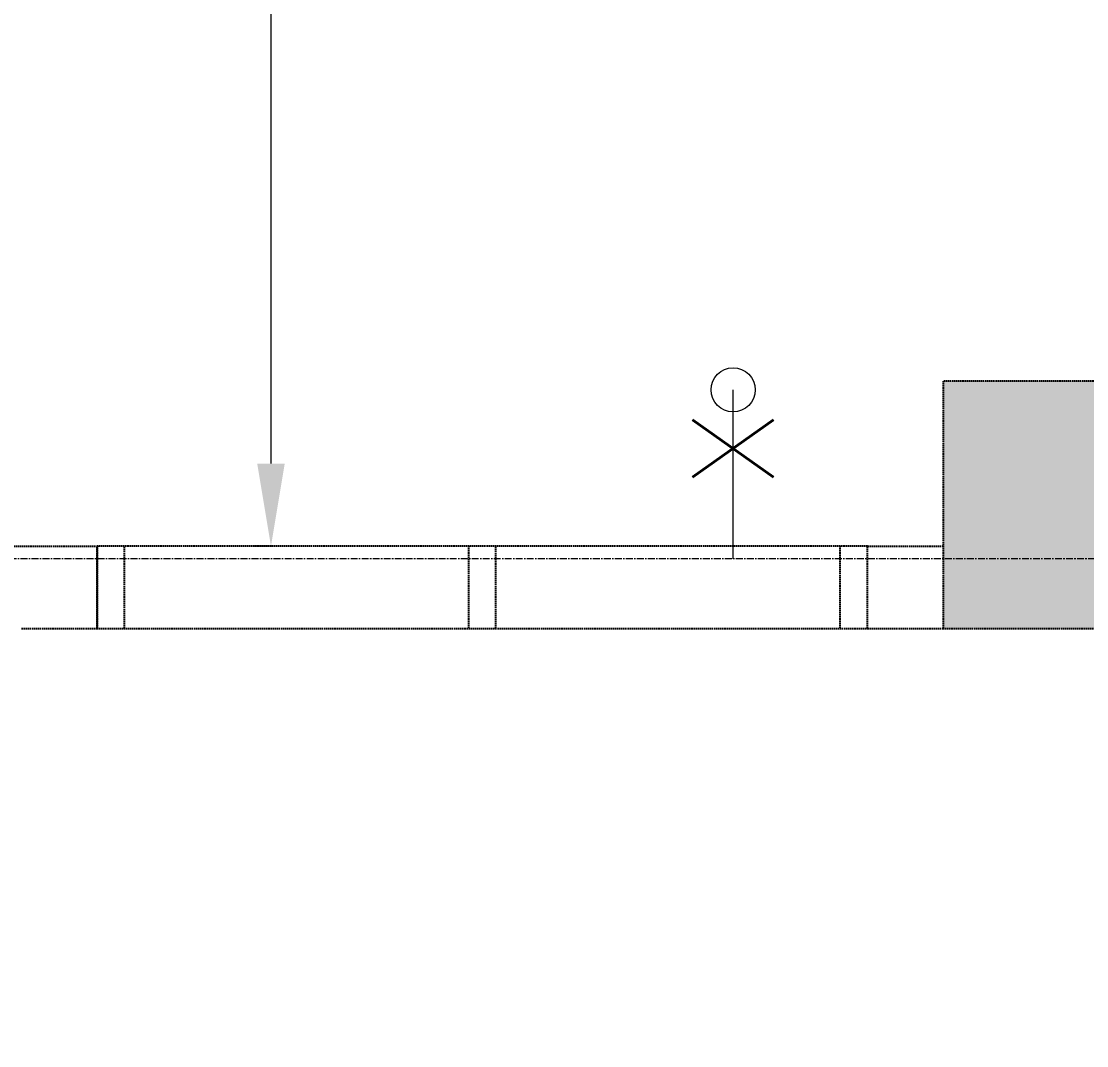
# Model space of a CAD drawing. Header units: inches. Extents: x 86328 to 235202, y 68629 to 184293.
# Drawn here: x 144101 to 146037, y 132557 to 134420 of the extents above; entities that cross this region are included whole.
import ezdxf

# ---------------------------------------------------------------- set-up
doc = ezdxf.new("R2010")
doc.units = ezdxf.units.IN
doc.header["$MEASUREMENT"] = 0
doc.linetypes.add('CENTER', pattern=[2, 1.25, -0.25, 0.25, -0.25])
doc.linetypes.add('HIDDEN', pattern=[0.375, 0.25, -0.125])
doc.layers.add('.5', color=8, linetype='Continuous', lineweight=0)
doc.layers.add('DIM', color=251, linetype='Continuous', lineweight=0)
doc.styles.add('SIMPLEX', font='simplex.shx')

msp = doc.modelspace()

# ---------------------------------------------------------------- hatches: boundary and pattern name
at = {"layer": 'DIM', "linetype": 'HIDDEN', "lineweight": 25, "ltscale": 10}
h = msp.add_hatch(color=8, dxfattribs=at)
h.paths.add_polyline_path([(142275.9, 133615.4), (141975.9, 133615.4), (141975.9, 133315.4), (142275.9, 133315.4)])
h.paths.add_polyline_path([(146225.9, 133765.4), (145775.9, 133765.4), (145775.9, 133315.4), (146225.9, 133315.4)])
h.paths.add_polyline_path([(142275.9, 129340.4), (141975.9, 129340.4), (141975.9, 129040.4), (142275.9, 129040.4)])
h.paths.add_polyline_path([(150726.3, 133765.4), (150276.3, 133765.4), (150276.3, 133315.4), (150726.3, 133315.4)])
h.paths.add_polyline_path([(155226.3, 133965.4), (154776.3, 133965.4), (154776.3, 133315.4), (155226.3, 133315.4)])
h.paths.add_polyline_path([(145925.9, 129040.4), (145925.9, 129340.4), (145775.9, 129340.4), (145775.9, 129040.4)])

# ---------------------------------------------------------------- linework, layer by layer
at = {"layer": '.5', "color": 8, "linetype": 'CENTER', "ltscale": 10}
msp.add_line((193391.9, 133442.1), (128877.6, 133442.1), dxfattribs=at)
at = {"layer": 'DIM', "color": 8, "linetype": 'Continuous'}
for p, q in [((144554.5, 136850.9), (144554.5, 133615.4)), ((145394.3, 133628.7), (145394.3, 133749.5)), ((145394.3, 133442.1), (145394.3, 133628.7)), ((144556.4, 133465.4), (144524.5, 133465.4))]:
    msp.add_line(p, q, dxfattribs=at)
at = {"layer": 'DIM', "color": 8, "linetype": 'HIDDEN', "lineweight": 25, "ltscale": 10}
for p, q in [((146225.9, 133765.4), (145775.9, 133765.4)), ((145775.9, 133765.4), (145775.9, 133315.4)), ((146225.9, 133765.4), (145775.9, 133765.4)), ((145775.9, 133765.4), (145775.9, 133315.4)), ((142275.9, 133465.4), (144238.4, 133465.4)), ((144238.4, 133315.4), (144238.4, 133465.4)), ((145638.4, 133465.4), (144238.4, 133465.4)), ((144238.4, 133465.4), (144238.4, 133315.4)), ((144288.4, 133465.4), (144238.4, 133465.4)), ((144238.4, 133465.4), (144238.4, 133315.4)), ((144288.4, 133315.4), (144288.4, 133465.4)), ((144963.4, 133465.4), (144913.4, 133465.4)), ((144913.4, 133465.4), (144913.4, 133315.4)), ((144963.4, 133315.4), (144963.4, 133465.4)), ((145638.4, 133465.4), (145588.4, 133465.4)), ((145588.4, 133465.4), (145588.4, 133315.4)), ((145638.4, 133315.4), (145638.4, 133465.4)), ((145638.4, 133465.4), (145775.9, 133465.4)), ((145638.4, 133315.4), (145638.4, 133465.4)), ((145638.4, 133315.4), (145638.4, 133465.4)), ((144100.9, 133315.4), (144238.4, 133315.4)), ((144238.4, 133315.4), (145638.4, 133315.4)), ((144238.4, 133315.4), (144288.4, 133315.4)), ((144913.4, 133315.4), (144963.4, 133315.4)), ((145588.4, 133315.4), (145638.4, 133315.4)), ((145638.4, 133315.4), (145775.9, 133315.4)), ((145775.9, 133315.4), (146225.9, 133315.4)), ((145775.9, 133315.4), (146225.9, 133315.4))]:
    msp.add_line(p, q, dxfattribs=at)
at = {"layer": 'DIM', "color": 8, "linetype": 'Continuous'}
msp.add_circle((145394.3, 133749.5), 40.1, dxfattribs=at)
msp.add_solid([(144529.5, 133615.4), (144579.5, 133615.4), (144554.5, 133465.4)], dxfattribs=at)

# ---------------------------------------------------------------- texts
at = {"layer": 'DIM', "color": 8, "style": 'SIMPLEX'}
msp.add_text('x', height=220.6, rotation=90, dxfattribs=at).set_placement((145467.6, 133562.6))

doc.saveas('drawing.dxf')
